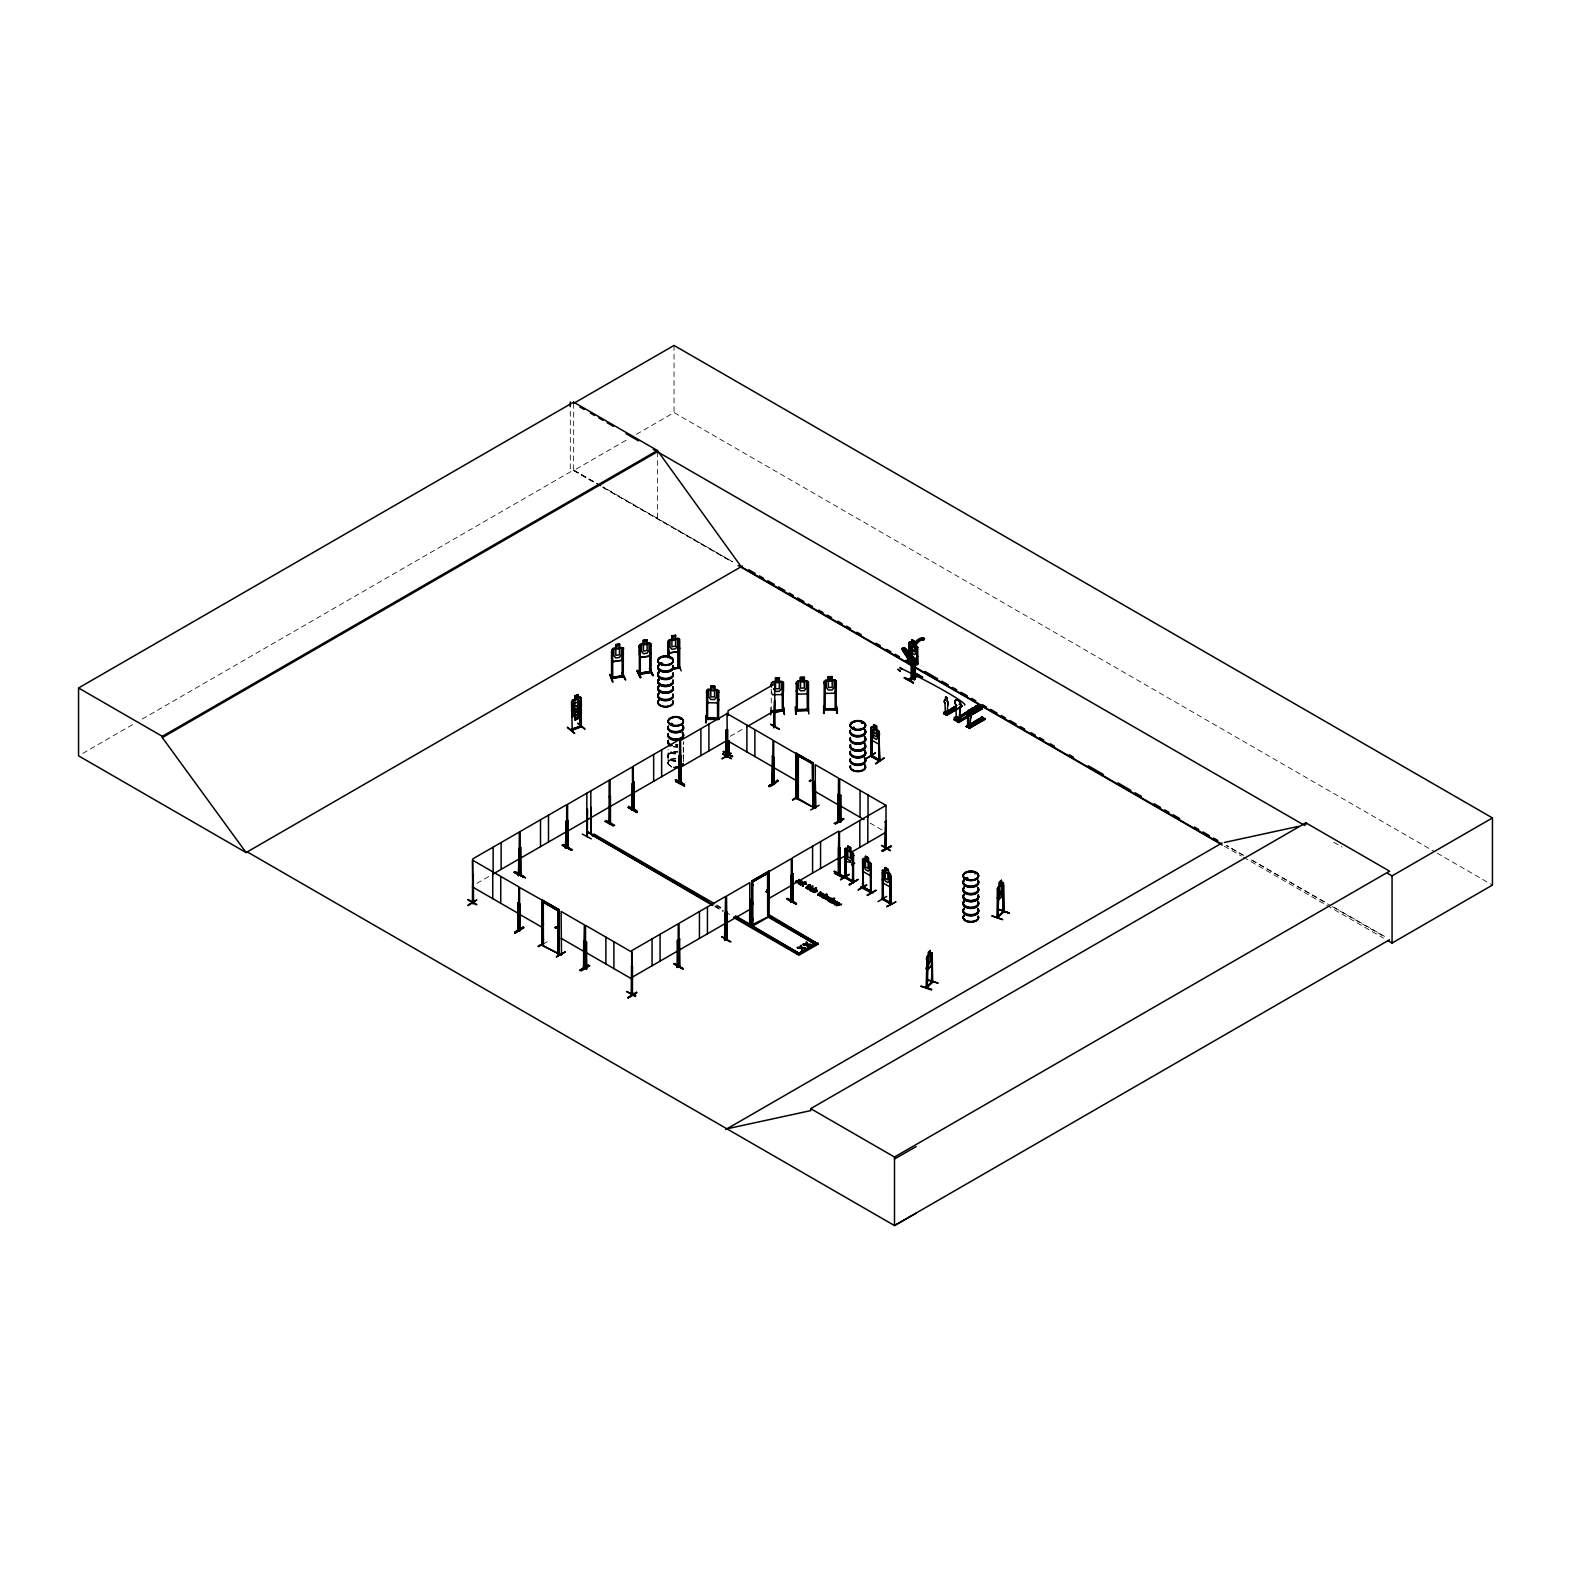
<?xml version="1.0" encoding="UTF-8"?>
<svg xmlns="http://www.w3.org/2000/svg" width="1571" height="1571" viewBox="0 0 1571 1571"><rect width="100%" height="100%" fill="white"/><g stroke="black" fill="none" stroke-linecap="round" stroke-linejoin="round"><path stroke-width="0.75" stroke-dasharray="5 3.75" d="M668.087 752.627L668.087 755.71L668.068 749.544M683.444 752.627L683.444 749.544L683.444 755.71M668.323 754.748L668.186 757.615M667.911 763.015L668.186 761.837M683.365 743.436L683.621 741.964M683.365 750.192L683.365 747.659M683.365 757.615L683.365 755.062A7.796 4.497 0 0 1 683.306 757.32M770.733 707.696L771.302 714.393M668.186 761.798L670.248 759.755L675.766 758.44M542.859 944.073L547.297 941.775M82.792 753.373L133.751 723.956M142.254 719.047L573.651 469.984L600.888 485.694M573.651 403.394L573.651 470.534L628.027 439.153M636.392 434.323L674.038 412.584L1435.05 851.953M730.201 736.347L745.007 727.805M476.838 883.393L489.072 876.343M677.788 746.382L673.763 746.382A7.698 4.438 0 0 0 677.769 746.382A7.698 4.438 0 0 1 673.782 746.402M677.788 746.677L673.763 746.677M600.888 486.087L570.293 468.511L570.293 409.069M603.009 487.324L732.695 561.829L602.969 486.912M1251.812 860.083L1326.219 902.834M1334.722 907.724L1385.74 937.043M1437.19 853.171L1492.45 885.082M1333.799 842.252L1342.125 847.064M1251.734 860.123L1330.205 905.426M1332.326 906.644L1385.347 937.259M573.651 470.534L594.604 482.631M602.969 487.462L731.752 561.809M1224.32 846.2L1241.306 855.999M1243.447 857.236L1383.56 938.142M870.039 823.027L882.156 830.018M716.553 904.876L722.896 908.529M716.553 905.721L722.896 909.373M714.864 905.858L723.308 910.728M725.429 911.946L731.772 915.598M714.864 906.683L723.308 911.573M668.186 764.292L671.858 767.041A7.659 4.418 0 0 1 668.362 762.014A7.659 4.418 0 0 1 675.766 758.734M771.341 691.535L772.579 694.716M668.048 756.77L668.323 757.929M667.911 763.074L668.186 764.252M771.243 689.257L771.263 709.032M683.464 742.121A7.698 4.438 0 0 1 683.208 743.279A7.698 4.438 0 0 0 683.464 742.081L683.444 748.307M683.444 756.967L683.464 762.897M674.038 345.443L674.038 412.584M675.766 752.509A7.698 4.438 0 0 0 668.068 756.967L668.107 763.172M657.424 451.761L657.424 518.901M683.208 755.808A7.698 4.438 0 0 1 683.208 758.106M675.766 761.405A7.698 4.438 0 0 1 668.068 756.967M675.766 761.032A7.796 4.497 0 0 1 668.028 755.946A7.796 4.497 0 0 1 677.788 752.175M683.306 755.356A7.796 4.497 0 0 1 683.306 757.693M683.208 754.571A7.698 4.438 0 0 1 683.208 756.869M675.766 760.168A7.698 4.438 0 0 1 668.146 755.14A7.698 4.438 0 0 1 677.769 751.429M675.766 760.659A7.796 4.497 0 0 1 668.028 755.553A7.796 4.497 0 0 1 677.788 751.802M675.766 753.982A7.698 4.438 0 0 1 668.343 750.702M675.766 745.106A7.698 4.438 0 0 1 677.769 745.263M683.208 748.405A7.698 4.438 0 0 1 683.208 750.702M683.306 747.953A7.796 4.497 0 0 1 683.306 750.29M675.766 753.628A7.796 4.497 0 0 1 668.225 750.29M675.766 744.615A7.796 4.497 0 0 1 677.788 744.772M683.306 747.58A7.796 4.497 0 0 1 683.306 749.897M675.766 753.236A7.796 4.497 0 0 1 668.225 749.897M675.766 744.242A7.796 4.497 0 0 1 677.788 744.379M675.766 752.745A7.678 4.438 0 0 1 669.128 750.526M683.189 747.168A7.678 4.438 0 0 1 683.189 749.446M1243.309 855.193L1226.303 845.434L1243.25 855.233M675.766 746.048A7.678 4.438 0 0 0 677.749 745.911A7.639 4.418 0 0 1 675.766 746.029M668.362 761.582A7.659 4.418 0 0 0 671.936 766.569A7.639 4.418 0 0 1 668.382 761.601A7.659 4.418 0 0 1 675.766 758.302A7.639 4.418 0 0 0 668.382 761.601M673.782 747.01A7.678 4.438 0 0 0 677.749 747.01A7.639 4.418 0 0 1 673.782 746.991"/><path stroke-width="1.5" d="M909.275 658.917L908.607 659.82L909.079 658.701L915.598 662.883M916.03 647.782L914.734 647.37A9.838 5.636 -65.5 0 1 923.139 639.908L924.514 638.553L922.589 637.885A11.488 6.598 -65.5 0 0 913.419 645.229L911.494 646.172L911.298 651.454L912.339 651.926L916.03 647.782L914.97 647.311M912.339 651.926L912.555 646.643L914.459 645.701A11.488 6.598 -65.5 0 1 923.63 638.356L924.514 638.553M914.224 662.982C919.919 659.859 918.289 671.17 908.588 659.683M917.13 664.553L911.023 653.025C907.724 654.282 917.189 664.729 917.503 664.238M917.405 664.199L908.843 659.27M705.968 715.61L706.243 722.817L706.597 715.139M705.575 722.739L706.479 715.61M707.677 692.3L706.538 692.516L707.677 692.3L707.539 719.066M707.873 702.767L706.616 699.37L707.873 702.767L717.358 702.846L718.752 699.586L717.358 702.846M706.754 690.651L707.912 689.355L706.616 690.592L706.675 719.459C707.362 714.452 734.992 721.541 706.675 718.438M714.707 686.252L710.661 686.174L710.661 689.492L707.893 689.433L718.752 690.788L718.575 719.597L718.615 718.595M717.319 689.59L714.707 689.551L714.707 686.174M717.515 692.458L718.634 692.477L717.515 692.458L717.554 719.282M718.752 690.788L717.26 689.708M947.234 713.352L947.745 704.868A2.749 1.591 59.5 0 0 947.352 701.118L947.234 701.196A2.749 1.591 59.5 0 1 947.627 704.947L947.745 704.868M959.331 719.813L959.94 707.205A4.104 2.396 59.5 0 0 960.136 702.355A4.104 2.396 59.5 0 0 955.973 699.998A4.104 2.396 59.5 0 0 955.796 704.849L956.366 718.399L957.996 717.436M969.994 726.489L970.407 718.104A2.749 1.591 59.5 0 0 969.994 714.334L970.093 711.545M970.112 714.275A2.749 1.591 59.5 0 1 970.525 718.026L970.112 726.43L967.736 725.331L969.012 725.252M812.737 806.983L797.42 799.05L797.42 755.18L812.187 763.702L812.953 808.456L813.346 763.035L796.281 753.196L795.908 798.618L798.323 798.559L810.675 805.786M1003.79 911.789L997.644 917.798L997.84 890.246L997.585 917.857L999.392 885.632M1003.889 911.749L1003.476 882.784M945.663 712.252L944.78 711.663L944.78 713.627C947.843 713.489 941.873 710.092 948.275 714.02L948.059 712.723L946.469 713.646L946.92 715.335M945.683 714.137C944.74 710.72 945.408 712.409 946.272 711.938M957.171 717.063L957.034 720.736L956.444 717.378M955.973 704.751L955.796 704.849A4.104 2.396 59.5 0 1 955.973 699.998A4.104 2.396 59.5 0 1 959.94 702.453A4.104 2.396 59.5 0 1 959.94 707.205L959.528 719.695C953.302 716.062 959.312 718.654 956.739 717.378M968.031 710.819L969.876 711.29M968.286 710.269L968.031 713.234A2.749 1.591 59.5 0 0 967.638 716.533C967.265 732.93 969.228 721.835 967.972 725.743M968.168 713.155A2.749 1.591 59.5 0 0 967.756 716.455L968.6 727.196M572.374 730.22L572.119 729.042M580.347 726.018L580.465 725.998M591.305 838.875L582.35 834.103M613.633 826.13L604.639 821.24M730.967 941.795L722.051 936.905M1003.358 891.601L1002.848 895.549L998.056 900.301L997.428 897.61L997.938 900.262M803.017 885.867L803.409 883.766L806.276 883.746L803.409 884.336L803.017 886.417M931.78 989.219L920.999 986.156M931.466 990.064L920.959 986.274M514.974 933.095L523.477 926.949L514.797 932.015L515.013 933.213L523.909 927.695M565.207 952.026L556.566 956.641M992.008 915.991L1002.71 919.604L992.047 915.893M954.147 708.796L955.266 708.148L954.402 708.816M968.718 712.272L971.055 711.408L970.093 713.057M802.251 885.985C804.588 882.274 798.677 884.885 800.739 885.101M543.232 905.014L543.33 906.663L543.409 904.975M543.409 923.355L543.173 923.296M543.37 924.259L543.37 922.943M543.173 940.911L543.429 939.281L543.409 940.322M660.409 663.041L661.273 663.453M660.704 663.669L660.959 662.687M661.175 663.983L662.628 663.492L661.175 662.648M670.68 658.151L670.012 658.544M672.113 724.035C667.754 723.878 675.55 723.288 671.386 724.624M671.701 724.113L671.328 723.249M680.204 719.086L680.479 719.066M680.557 718.733L680.871 719.184M753.098 885.494L753.137 884.61M752.882 903.973L753.098 902.559L753.157 904.248M752.902 920.527L753.157 918.917L753.137 919.938M797.322 776.29L797.381 777.979L797.381 776.329M852.974 727.785L854.565 728.335L853.151 727.452M854.624 728.473L853.976 727.255M861.811 722.837L862.872 722.758L862.047 723.367M862.616 722.896L863.048 723.131M966.028 878.484L967.068 879.132M967.5 878.15L967.579 878.268M967.579 878.484L965.91 877.993L966.754 878.621M974.884 873.771L975.984 873.397M915.363 662.55L914.401 679.811L914.322 662.118M467.706 899.731L476.445 904.759M468.06 899.496L476.799 904.543M514.954 872.435L523.85 877.384M514.836 872.573C547.415 888.636 492.292 861.458 524.282 877.187M524.262 876.638L515.445 871.709M628.439 807.415C634.979 806.453 644.797 818.805 628.636 806.316M636.942 812.128L628.282 807.514M637.355 811.814L628.537 806.866M675.412 781.396L684.661 786.128L675.766 781.121M635.823 995.759L626.593 991.576M635.371 996.564L626.633 991.478M723.269 751.802L732.538 756.535L723.308 751.704M682.776 969.13L673.763 963.769L683.13 968.914M683.149 968.482L674.371 963.475M795.947 903.875C769.122 888.224 814.622 913.183 787.385 899.181M787.523 898.514L796.281 903.58M843.548 877.777L834.358 873.103L843.607 877.894M904.248 677.926L913.458 682.698L904.287 677.847M912.967 682.953L904.68 677.553L913.458 682.698M956.975 717.927L955.698 717.044M567.465 727.628L574.731 733.48L567.484 727.157M917.7 656.187L916.718 659.054L909.923 655.264M879.426 741.119L878.405 743.986L871.689 740.098L870.845 736.288M852.444 865.385C847.928 862.852 864.011 864.403 845.728 861.497L844.943 857.648L845.728 861.497M870.059 875.44L871.021 872.808M871.12 872.749L870.138 875.597L863.402 871.709L862.616 867.86M890.855 884.139L889.873 886.987L890.953 884.218L889.854 873.653L882.274 870.452L883.275 869.745M926.242 959.056L926.929 957.171L926.242 987.923L932.212 982.444M611.787 658.642L612.985 661.744L622.175 660.311L623.471 647.88L619.602 647.389M647.232 639.809L643.285 640.34L643.462 643.815L641.498 645.21L641.498 651.376L643.462 653.713L647.115 653.163L649.059 650.217L649.059 644.051L647.115 643.246L647.193 639.731L643.285 640.34L643.325 643.717L639.377 645.426L639.377 654.282L640.634 657.464L649.805 656.05L651.14 652.554M679.575 648.077L678.26 651.651L669.05 652.986L678.142 651.474L679.615 648.155M1002.867 911.16L1003.849 910.748L997.212 917.719L997.31 888.754L1003.417 882.902M997.349 888.833L998.076 886.947M767.335 891.248L765.882 891.817L767.905 891.543M766.432 891.248L767.08 891.817M766.785 891.817L766.727 890.796M766.982 889.481L767.119 892.485M913.694 646.879A9.838 5.636 -65.5 0 1 922.079 639.417L923.473 638.062M623.078 675.51L611.551 677.612M615.695 647.998L611.787 649.785L611.846 678.633C612.611 678.377 626.77 674.587 622.411 676.964M622.155 649.844L623.353 649.923L622.155 649.844L622.155 676.964L622.037 675.746M650.846 672.192L639.201 674.057L640.516 673.134M640.281 673.213L650.846 671.21L651.101 672.486L651.121 643.599L647.232 643.108M678.535 667.341L679.457 666.85M678.377 641.4L679.438 641.243L678.26 641.164L678.358 667.97M772.579 694.716L782.083 694.559L783.458 691.161L783.458 682.285L779.275 681.343L779.412 677.926L775.367 678.024L775.505 681.5L773.482 682.658M808.456 690.612L807.062 693.93L797.557 694.087L796.32 690.906M834.869 693.047L836.341 689.905M836.341 689.826L834.967 693.223L825.462 693.38L824.343 681.303L828.388 680.106L828.27 676.767L828.27 680.066M945.408 712.566L944.976 703.317A2.749 1.591 59.5 0 1 945.389 700.018L945.526 697.112L946.861 697.465M908.529 679.752L917.327 674.293L908.117 679.615M840.505 879.858L849.302 874.399L840.583 879.446M858.198 890.07L866.878 885.042M886.653 896.432L878.012 901.617M468.099 905.603L476.759 899.987L468.099 905.053M640.634 677.572L637.512 670.208L640.713 677.081M589.832 965.733L581.25 970.367M835.32 824.068L843.98 819.002M928.225 955.855L927.322 987.452L926.203 986.883L927.283 986.667M472.282 903.168L473.264 903.718L473.244 874.576L473.558 901.715L472.419 902.323M518.587 929.443L520.001 929.895M585.806 968.305L586.71 968.875L585.433 968.482M586.395 968.345L585.806 967.324M726.45 756.535L726.745 729.769M727.137 756.829L726.234 757.32L727.726 756.77L727.609 729.906L726.529 729.631L727.609 729.906M585.571 968.62L585.512 925.358L632.033 952.222L632.131 995.445L631.149 993.913L632.269 993.147M726.529 713.313L773.05 740.157L772.52 782.653M871.944 729.651L870.845 729.376L871.944 729.651L872.042 756.554L870.746 756.22L871.336 755.082M839.582 821.849L840.878 822.104L840.76 795.221L839.66 794.946L840.76 795.221M885.298 847.181L885.867 847.064M812.384 891.582C814.446 892.191 819.139 889.618 815.604 889.932C816.488 894.704 809.32 890.993 816.095 891.562M795.751 707.029L796.281 714.137M824.186 713.43L823.656 705.948M752.234 926.321L768.906 916.698M853.249 881.567L844.786 876.598L845.767 877.148M845.257 876.422L845.984 877.875M862.459 887.811L863.539 858.355L871.12 863.991L871.198 892.819C841.781 877.521 884.493 897.728 870.334 891.444M863.363 888.283L862.872 860.81L863.441 887.36M883.491 898.592L882.529 898.023M883.491 899.574L882.627 872.2L883.098 899.692M890.109 902.814C896.904 904.975 870.236 892.583 890.855 903.188M910.159 659.388L908.195 661.744L906.742 660.763L908.686 658.642L910.139 659.604L909.53 656.58M926.203 987.864L932.153 981.796M926.792 987.943L926.851 960.45L926.615 988.061L932.683 981.875L932.212 954.932L931.603 982.405L932.055 952.929L926.851 957.21L930.071 950.475L931.014 960.215L928.166 965.772L927.185 964.142M472.38 901.95L473.519 901.695M519.078 874.006L518.253 875.42M565.619 847.103L566.444 846.671M632.445 809.517L634.173 808.967L633.761 781.906L633.466 809.399M680.263 782.437L681.087 782.005M728.532 753.059L728.964 752.391M728.139 752.823L729.278 753.589L729.18 740.864M774.994 726.175L774.032 727.707L774.601 700.175L773.737 727.55L774.915 727.196L774.032 726.745M775.014 727.196L774.601 683.856L728.08 710.701L728.08 715.591M632.445 993.441C633.918 991.497 629.618 993.716 632.269 992.165M677.867 966.793L677.926 939.949L677.356 967.481L678.319 966.911L677.042 967.304L678.004 966.754M679.634 965.792L679.045 965.576M724.722 940.145L725.586 896.452L679.065 923.316L679.202 966.46M792.962 900.792L791.804 900.026L792.786 899.496M791.823 901.047L793.002 900.694L791.961 900.91M839.071 874.32L839.601 874.419M839.071 875.302L840.033 874.733L839.15 875.243M884.925 847.79L885.278 849.067L885.691 821.181L886.28 848.713L884.807 847.928L885.749 847.064M884.925 848.772L885.749 848.026M998.312 917.268L997.173 916.679L998.272 916.482M1003.771 911.867L1003.417 884.807L1002.789 912.28L1002.671 882.352M795.358 882.077L801.779 881.095A2.69 1.551 0 0 1 802.604 881.626C794.906 886.299 799.443 878.778 802.172 882.215M574.907 696.032L578.01 694.539L579.62 704.652L577.971 707.991L577.971 714.137L574.907 715.394L574.907 709.228L573.258 707.284L573.258 701.118L574.907 699.331L571.51 701.825L572.237 730.358M571.608 701.805L572.61 700.293M609.096 823.42L609.136 780.316M609.646 823.145L610.019 796.477M631.974 810.224L632.406 783.202L632.327 810.027M749.347 925.967L750.172 925.024M768.082 872.082L791.332 858.65L791.273 902.284L791.352 901.243M976.691 720.991L976.514 722.012M556.507 928.068C557.823 924.475 554.249 930.248 555.407 927.145M556.213 927.617L555.545 927.44M810.361 780.885L810.675 779.825L810.675 780.924M809.202 780.944L810.204 781.533M957.485 717.142L953.911 719.773M911.966 678.083L911.867 660.468L911.769 678.083M911.16 677.729L911.16 660.939M660.684 663.119L660.645 663.806M852.641 727.805L853.78 727.294M862.97 722.837L862.558 723.406M611.551 678.593L611.571 651.474L612.651 651.317L612.67 678.495L612.651 677.199M611.826 678.593L623.471 676.748M639.201 673.075L650.06 671.74M650.963 671.544L650.041 671.701M650.963 672.525L639.338 674.371L639.24 673.37M679.418 667.145L678.142 667.066M673.606 668.991L679.575 668.068L679.615 639.279L675.707 638.71M771.106 711.231L783.438 710.917M782.181 684.092L783.32 684.308L782.181 684.092L782.338 711.27C785.637 707.166 776.015 715.571 771.361 711.192M796.104 710.603L808.299 710.288M797.322 709.523L808.162 709.248M807.337 709.621L807.298 710.229M836.145 709.562L823.99 708.914L836.184 708.6M835.104 709.581L835.144 708.914M904.562 649.55C901.185 643.089 911.573 654.439 911.573 656.678L911.141 657.66L908.431 656.148L904.523 649.314M905.367 654.596C912.515 662.903 898.121 647.095 903.266 648.607L909.354 660.213M905.465 654.636L902.068 648.509L909.295 652.024L909.295 642.421L909.04 652.063M914.401 661.018L907.547 657.287L914.322 661.116L911.023 653.025M914.047 659.447L909.275 651.985M903.266 648.607L902.206 648.47L908.607 659.82M902.481 648.155L909.825 659.663M819.983 896.216C822.399 892.74 821.299 896.393 824.854 895.038M836.597 905.799C839.032 902.343 837.932 905.996 841.467 904.621M821.005 895.352L822.851 893.31L818.864 894.115L822.851 893.879L821.005 895.902M837.638 904.935L839.464 902.913L835.497 903.718L839.464 903.482L837.638 905.505M611.924 649.805L613.083 648.509M639.417 645.504L640.634 644.051L649.766 642.716M667.773 657.699L667.852 641.027L671.799 639.318L671.76 635.941L675.667 635.332L671.799 636.019L671.917 639.397L669.973 640.811L669.973 646.977L671.917 649.314L675.569 648.764L677.533 645.818L677.533 639.633L675.569 638.847L675.667 635.332M667.97 649.844L669.187 652.927L667.852 649.883L669.128 639.731L678.22 638.317M908.686 658.642L906.742 660.763M910.061 659.408L908.195 661.744M571.019 730.476L581.29 726.529L581.29 697.661L578.089 697.917M591.207 834.319L590.853 807.199L591.207 834.201M610.471 823.184L609.469 823.715L610.471 823.184L610.412 796.261L609.136 796.634L610.412 796.261M726.921 912.162L726.843 939.458L727.216 912.339M791.352 902.225L792.687 873.672L793.002 900.811M930.189 950.514L928.108 952.517M927.086 980.049L938.142 983.132L927.086 979.479M926.91 986.549L932.585 981.914M542.074 944.073L542.466 943.248M561.495 954.834L561.102 911.435L584.353 924.848L583.587 968.031M772.559 755.867L772.245 782.927L772.559 755.867L773.855 784.302M815.702 808.122L815.251 781.023L815.388 807.847M837.775 821.338L838.109 794.219L838.109 821.476M706.42 719.125L718.733 719.302L706.577 719.4M1001.257 896.982L1001.316 880.271L999.274 882.293L999.352 898.867M999.686 882.549L1000.904 881.351L999.686 883.648M999.352 886.751L1001.257 884.866M999.352 892.917L1001.257 891.032M998.665 909.472L1009.073 913.32M821.79 894.174C811.893 898.573 825.305 887.87 818.864 894.665M817.764 894.92L820.337 891.857M838.423 903.777C828.526 908.175 841.938 897.473 835.497 904.268M834.378 904.523L836.95 901.459M804.411 680.675L804.391 677.278L800.366 677.396L800.366 680.773L796.32 681.971L796.379 710.917L808.437 710.524L808.437 681.657L804.273 680.695L804.273 677.396L800.366 677.474L800.503 680.871L798.48 682.03L798.48 688.196L800.503 690.788L804.273 690.69L806.296 688L806.296 681.834L804.273 680.773M818.864 894.115L820.926 892.21M835.497 903.718L837.559 901.813M472.832 901.086L472.95 901.086M519.824 873.535C522.279 872.651 518.941 875.891 521.003 873.515M519.235 874.32L519.235 875.302M520.865 874.34L520.61 847.24L520.531 874.045M566.601 847.947L565.481 848.203L566.346 820.828L565.481 848.104L566.444 847.633M566.758 847.888L566.66 804.686L520.138 831.55L520.315 874.733M634.154 808.201L632.976 808.221L634.154 807.906M679.909 782.554L678.986 783.065L679.791 739.372L633.29 766.216L633.29 809.399M681.264 782.299L680.498 783.733L681.402 783.144M681.009 756.181L681.303 783.32L681.009 756.181L680.125 783.536L681.087 782.986M725.998 757.006L725.959 730.24L725.861 757.143L726.882 756.299M724.486 939.87L725.291 912.594M837.696 873.535L838.816 873.28L837.854 873.829M837.696 874.517L839.189 874.183M839.641 875.42L839.464 832.257L885.985 805.393L886.083 848.576M772.323 711.467L772.48 711.192M783.458 710.19L774.876 710.426M797.322 709.856L796.124 709.581L796.281 710.858M797.322 710.504L797.341 683.699L796.222 683.738L797.341 683.699M808.28 709.581L796.144 709.896M808.28 710.563L808.299 683.424L807.18 683.464L807.337 710.603M836.165 708.874L824.264 709.189M836.322 708.6L836.086 709.915L836.341 680.95L834.908 679.831L836.204 681.087M965.733 878.13L967.795 878.13M911.966 643.167L911.946 639.652L914.833 641.263L916.148 652.79L914.715 654.616L912.005 653.124L910.552 649.667L910.532 643.482L911.966 642.951L909.982 641.852L908.981 642.578L910.08 642.873L910.12 652.338M997.664 917.13L1003.319 911.396M870.923 727.53L871.885 726.862L870.845 727.432L870.845 756.338L879.446 761.13L878.503 730.574M852.503 851.973L853.426 882.549L844.766 877.62L845.846 848.144L853.524 853.74L853.524 882.607M844.943 848.792L845.885 848.261M811.52 889.049C813.444 886.28 804.882 890.521 807.239 886.751M827.446 898.259L826.523 897.002L823.341 898.16L826.798 895.607L828.997 897.139L825.482 899.398L828.153 897.061L826.523 897.002M571.117 729.415L571.962 730.063M956.012 706.714L943.523 713.45L945.565 711.31M959.154 704.279L962.512 706.145L946.861 715.316L943.975 713.686M944.092 713.745L956.248 707.107M946.095 714.746L956.641 708.835L953.695 707.186L952.124 708.344M960.686 706.695L961.943 705.811M959.744 716.317L977.496 705.34L982.287 708.757L957.996 722.071M960.941 720.559L960.588 718.615L958.231 721.423L954.5 719.302L956.523 716.317L954.166 717.711L955.325 720.559L976.769 707.912M959.645 716.239L977.496 705.693L978.654 706.773M979.165 709.051L957.367 721.678L958.605 722.169M981.914 707.834L957.957 722.032L960.941 718.811M981.973 708.384L977.496 705.693M982.68 717.574L966.302 726.607L982.68 717.574L967.245 727.137M969.503 728.237L985.292 719.282L982.111 717.004L982.877 717.967M966.283 726.588L982.111 717.24L985.253 719.302M567.975 820.396L567.917 847.712L568.29 820.573M587.24 809.281L587.299 836.558M572.04 849.616L563.321 844.53M586.71 831.491L595.664 836.479L586.886 831.412M605.994 820.376L614.713 825.344M587.24 836.538L587.554 809.458M632.779 810.243L632.406 766.884L567.602 804.313L567.543 847.515M595.645 836.42L586.67 831.609M636.982 812.639L628.263 807.514M726.921 939.419L726.529 896.079L749.779 882.647L749.701 926.222L749.779 898.965L749.72 926.262L754.571 928.186M790.94 875.204L791.215 902.265M772.323 918.014L769.044 915.324M909.904 641.911L916.679 645.701M914.754 644.621L917.759 647.35L917.7 664.081L908.804 659.015M916.679 663.767L917.032 646.84L917.601 664.022M945.271 700.097L945.389 700.018A2.749 1.591 59.5 0 0 944.858 703.376L944.976 703.317M956.7 705.418L955.109 706.577M943.523 713.43L956.7 705.654M943.916 713.666L955.659 706.793M945.899 714.766L955.855 708.874M946.469 715.08L962.277 705.752M966.695 712.056L969.071 710.308L973.47 713.155L969.071 710.308M971.173 709.071C984.173 714.785 964.889 709.778 973.549 707.677L977.967 710.524L973.549 707.677M975.139 706.734C988.12 712.449 968.836 707.441 977.496 705.34M954.461 720.087L975.905 707.441M954.677 720.205L978.36 706.184M957.367 721.678L981.6 708.403M958.212 722.169L981.934 708.168M958.801 722.503L982.248 708.776M969.66 728.492L966.538 726.43L968.345 724.467M974.904 721.501L976.475 720.323L979.42 721.992M977.889 719.498C985.744 722.935 974.511 720.127 979.46 718.575L982.405 720.225M980.52 717.947C988.375 721.384 977.162 718.575 982.111 717.004M971.055 727.157L970.819 725.861L969.248 727.726L966.754 725.39M971.055 725.998L969.248 728.237L985.056 718.89M968.679 727.903L984.487 718.575M985.037 718.674L968.934 727.923M473.558 874.752L472.773 875.204M518.646 875.636L518.98 848.183L518.41 875.715M634.056 782.083L632.976 782.378M679.143 782.967L679.497 755.514L678.613 782.888L679.202 782.024M681.303 756.358L680.223 756.633M725.959 730.24L727.039 729.946M562.202 845.218L571.471 849.95L562.693 844.943M675.353 779.903L684.603 784.616L675.825 779.628M770.929 724.29L779.236 729.003M731.359 758.616L723.072 753.884M472.518 900.831L473.637 900.851M519.294 875.322L519.294 832.041L472.773 858.885L472.419 903.305M473.166 902.697L472.38 860.044L518.901 886.888L518.155 929.698M727.412 756.299L726.607 755.69M681.303 783.32L680.518 740.491L727.039 713.627L727.412 756.986L727.314 730.083M518.705 930.071L518.391 902.598L519.51 930.582M519.196 903.05L518.096 902.756M773.344 756.319L772.245 756.024M518.45 928.461L518.587 928.461M772.304 781.985L773.443 782.24L772.461 781.965M777.684 780.296L768.946 785.834L778.057 780.964M871.218 755.082L879.74 759.873L879.544 761.189L878.955 733.637L879.839 761.012L871.336 756.063M879.74 734.089L878.66 733.814M870.903 756.299L871.159 729.199M875.833 763.84L884.08 758.086M875.479 763.624L884.021 758.008M585.826 941.5L586.572 968.738M840.465 795.397L840.544 821.338M840.544 821.613L840.033 820.651M632.485 966.518L631.405 966.793L632.485 966.518L632.426 995.268L631.247 994.954L631.542 967.913M679.85 939.163L678.77 939.458M793.002 873.849L791.902 874.124M838.364 874.124L838.737 831.138L792.216 857.982L792.353 901.126M840.249 848.104L839.15 848.399M885.337 848.988L885.671 821.535M886.496 821.633L884.885 821.986M721.619 936.709L729.985 941.854M834.397 871.532L843.548 876.382L834.28 871.669M677.926 965.812L677.042 967.304M725.291 938.476L724.722 939.163M724.506 939.91L725.684 939.635M636.608 992.263L627.948 997.899L636.667 992.342M628.027 997.84L636.726 992.833L628.007 997.408M886.496 847.515L885.317 848.261L885.691 821.181M882.097 850.598L891.248 846.357L882.156 850.677M882.097 851.168L890.816 845.984M891.228 846.317L882.588 851.423M519.549 903.757L519.608 931.034L519.962 903.993M774.11 757.261L773.718 784.322L773.698 740.707L796.968 754.139L796.693 797.066M777.861 780.866C759.893 790.017 774.169 787.051 777.625 780.218M768.906 786.325L777.625 781.219M796.556 770.222L796.713 797.518M538.382 946.194L543.586 943.091M538.362 946.685L543.645 943.621L538.362 946.115M797.734 796.36L792.511 799.953L797.95 796.968M797.754 796.792L792.53 799.835M556.33 956.994L565.03 951.947M583.666 941.127L583.626 968.07M810.675 809.929L819.178 805.216M579.935 970.171L588.614 965.065L579.915 970.112M579.974 970.642L588.673 965.596M834.083 823.44L842.979 818.943M742.376 566.031L246.097 852.562L78.55 755.828L78.55 687.98L573.651 402.137L657.424 450.504L741.198 566.719L1220.883 843.647M78.55 687.98L162.324 736.347L657.424 450.504M916.129 1213.205L894.488 1225.557L247.256 851.894L246.097 852.562L162.324 737.604L657.424 451.761M747.109 726.588L774.601 710.72M493.137 873.987L519.294 858.885M520.138 858.414L566.66 831.55M567.602 831.157L632.406 793.748M633.29 793.08L679.791 766.216M680.518 767.335L727.039 740.491M712.763 905.465L592.365 835.124L594.054 834.142L714.452 903.659M917.837 647.291L916.737 647.016M592.365 835.968L594.054 834.986L708.109 900.831M917.601 661.627L909.943 657.935L917.012 661.646M917.916 663.806L909.118 659.231M913.929 672.349L922.668 677.376L913.458 672.054M918.328 674.862L909.629 679.929M910.061 680.714L918.78 675.628M542.132 899.928L541.759 945.349L558.569 953.715L543.409 945.722L543.271 901.911L558.039 910.434L558.019 954.52L559.197 954.972L559.197 909.766L542.132 899.928L541.759 945.349M873.692 724.604L872.357 734.521L873.79 737.977L876.461 739.529L877.894 737.702L876.657 726.195L873.692 724.604L873.79 727.844M871.846 726.725L878.464 730.652M876.657 726.195L873.79 724.761M519.648 931.053L519.549 887.438L559.197 909.766M795.908 753.412L813.346 763.035M795.908 798.618L796.281 753.196M751.665 926.203L751.665 881.017L768.73 871.159L768.494 916.482M769.103 871.375L751.9 881.135L751.9 926.085M845.984 851.05L844.884 850.755L845.984 851.05L846.062 877.953M631.699 977.515L678.22 950.651M679.065 950.16L725.586 923.316M792.216 884.846L838.737 857.982M850.657 850.913L851.894 859.121L850.461 860.928L847.79 859.396L846.376 855.92L847.79 845.964L850.657 847.613L850.559 850.971L850.657 847.613L847.79 846.18M726.529 922.923L749.779 909.491M768.082 898.946L791.332 885.514M839.464 859.101L845.571 855.586M851.678 852.051L885.985 832.257M802.899 882.018L798.637 883L800.464 883.413M798.952 879.446C794.946 890.678 808.692 878.052 805.55 883.334L806.276 883.746M800.15 884.768L805.55 881.763M852.641 855.233L853.721 855.527L852.641 855.233L852.641 882.195L852.935 855.076M807.906 885.239L810.44 886.712L808.397 884.964M808.397 885.533L806.06 888.224L812.796 885.946M808.79 885.2L809.772 884.63L810.44 886.142M810.361 884.964L805.903 887.536L807.985 888.734L812.07 887.635L809.536 889.618L810.125 890.521L813.051 888.499L811.068 887.517M808.888 886.378L807.533 887.831M807.415 888.95L812.796 886.515M862.518 859.062L862.931 887.654M809.536 890.188L812.993 888.126L811.068 886.947M810.95 890.443L816.213 888.126L814.996 889.343C813.523 892.053 809.733 889.971 811.539 891.326M810.95 890.993L816.213 888.675M816.213 888.126L814.956 888.086M733.873 917.66L798.932 955.227L818.275 944.053L770.065 915.382L768.356 916.364L814.878 944.053L768.356 917.209L768.494 871.552M768.356 917.209L770.065 915.382M868.252 861.183L868.351 857.825L865.484 856.175L864.05 866.132L865.484 869.607L868.154 871.139L869.588 869.332L868.351 857.825L865.484 856.391L865.582 859.632M813.228 891.091C814.819 893.074 816.292 886.24 817.215 891.543M870.098 862.243L871.198 863.932L871.08 892.819M870.334 865.444L871.414 865.739L870.334 865.444L870.805 892.132M863.402 871.709L862.715 867.899M821.908 896.766L827.171 894.449L825.953 895.666C824.48 898.396 820.69 896.295 822.497 897.669M821.908 897.336L827.171 894.449M823.341 898.16L827.387 895.941M853.073 880.978L853.819 882.431L845.178 877.443L845.041 848.89M853.426 881.567L846.062 877.246M849.302 884.473L858.08 879.485L849.361 884.552M849.42 885.042L858.021 879.446M825.482 899.398L828.938 897.885L827.014 896.727M829.547 901.734L829.311 900.635L829.547 901.734C842.017 895.391 826.699 899.908 834.358 898.946M832.277 899.476A2.219 1.276 0 0 0 831.334 898.71L827.426 900.478L829.311 901.185L834.358 898.396M832.277 898.926A2.219 1.276 0 0 0 831.334 898.141C825.344 896.57 828.349 904.287 831.805 899.201M885.141 870.923L885.239 867.565L883.805 877.541L885.239 880.997L887.91 882.549L889.323 880.722L889.323 874.556L888.086 869.215L885.141 867.624L887.91 869.332M889.854 873.653L890.953 875.342L890.953 904.209L882.234 899.181L883.491 898.494M882.274 879.308L883.157 883.118L889.971 886.928M890.364 876.677L889.952 903.698L890.364 876.677L891.248 904.032L882.627 899.064L882.627 872.2M891.169 877.129L890.07 876.854M867.074 895.195L875.793 890.168M867.467 895.47L876.186 890.423M797.4 947.313L801.073 947.313L797.4 947.863L801.19 947.824L802.015 950.534L801.19 947.824M801.033 945.781L801.995 948.452L805.589 948.452L801.878 947.941L801.033 945.212M803.056 944.034L806.728 944.053L806.846 945.114L803.056 944.603L806.846 944.564L807.671 947.254L806.689 942.502M803.056 944.603L806.728 944.603L806.041 942.325M802.015 949.964L801.995 947.902L804.902 948.295M808.338 946.311L807.651 944.623L811.264 944.623L807.533 944.682L806.689 941.952M804.98 949.787L797.243 954.245L816.586 943.091M808.849 947.549L814.642 944.191M733.873 916.836L798.932 954.383L818.275 943.228M886.731 906.644L895.941 901.833L886.81 906.604M725.782 1129.51L1222.042 842.979M810.715 1108.655L1305.815 822.811L1389.589 871.178L894.488 1157.022L810.715 1108.655L810.715 1110.618L726.941 1128.822M1387.9 873.496L1392.063 875.891L1492.45 817.941L1492.45 885.082L1392.063 943.052L1387.821 940.597M1389.589 939.713L894.488 1225.557L894.488 1157.022M828.388 680.164L826.366 681.323L826.366 687.489L828.388 690.081L832.178 689.983L834.181 687.293L834.181 681.127L832.178 680.086L832.159 676.689L828.388 676.865M894.488 1158.986L916.129 1146.614M797.557 755.415L812.737 763.408L797.557 755.415L797.518 799.109M557.803 910.571L543.409 902.147L557.803 910.571L557.803 954.147M558 928.657L558.392 926.635M754.276 923.689L767.689 917.052L767.571 873.142L752.804 881.665L752.862 925.614M571.137 729.356L580.17 726.293L572.119 729.317M609.843 674.509L613.102 681.912M612.454 681.951L609.901 674.47M640.084 677.69L636.942 670.778L640.732 677.651M907.842 657.68L909.472 660.173M797.754 880.82L795.731 881.154M566.169 847.692L566.346 820.828M797.381 758.93L797.518 759.775M797.322 758.832L797.557 758.891M797.322 793.198L797.557 793.591M578.167 718.674C569.92 721.344 581.623 719.479 577.971 715.237L579.62 713.45L579.62 707.284L577.971 705.32L577.971 699.174L574.907 700.45L574.907 706.616L573.258 709.915L573.258 716.081L574.907 716.513L574.986 719.871L574.907 716.513M574.907 699.331L574.711 695.914L578.089 694.618M578.128 723.308L584.765 728.767M728.453 754.06L728.394 741.316M838.011 874.772L838.423 873.142M839.876 874.792L839.935 847.928M725.154 938.496L724.938 940.067M677.494 967.441L677.14 940.401M770.713 714.864L770.949 710.033M795.712 714.236L795.201 707.107M823.597 713.529L823.734 705.89M817.116 891.287L815.349 890.58L816.036 891.857M819.983 895.647L824.854 894.468M836.597 905.249L841.467 904.071M610.078 821.947L609.057 822.497L610.157 821.928M590.814 834.476L590.853 790.881M561.181 954.068L561.554 954.854M911.926 660.389L911.867 678.161L911.867 661.391M908.863 659.368L908.961 656.698M580.877 726.371L581.034 725.35M817.764 894.37L821.79 893.624M834.378 903.973L838.423 903.227M640.281 647.036L639.201 647.213L640.281 647.036L640.3 674.234L640.399 672.899M679.34 668.146L679.34 641.007M571.51 730.633L581.191 726.588L580.936 699.527L580.17 727M609.489 823.675L609.843 796.576M852.994 728.335L854.388 728.591M815.31 808.28L815.251 764.704L838.521 778.116L838.246 821.044M584.019 968.227L583.96 940.95M1224.437 842.468L1298.648 826.326M878.857 760.443L878.955 743.417M917.032 663.355L917.032 646.84M862.931 886.672L871.512 891.66L863.755 887.458M870.53 892.073L870.629 865.268M890.423 902.559L890.836 904.228M615.695 644.699L619.563 644.012L619.465 647.527L621.429 648.312L621.429 654.479L619.465 657.424L615.832 657.994L613.868 655.657L613.868 649.491L615.832 648.077L615.655 644.621L619.602 644.09M623.471 647.88L613.004 648.332M649.805 645.563L650.983 645.642L649.805 645.563L649.942 672.722L649.903 645.799M668.735 642.637C667.066 641.695 670.326 654.066 668.853 657.522M613.043 661.548L622.037 660.154M621.979 673.095L625.67 679.968L622.489 673.095M650.119 668.814L653.3 675.687L649.53 668.775M678.574 664.415L681.166 670.837M622.037 676.021L611.846 677.651M673.507 668.068L678.24 667.577L673.606 668.303M673.507 668.755L679.457 667.832M836.086 709.915L824.048 710.171L824.225 681.343M795.751 881.626L798.952 879.996M770.536 724.427L779.295 729.396M722.66 754.021L731.438 758.616M675.432 779.766L684.21 784.773M562.281 845.1L570.98 850.225M890.384 850.795L881.527 845.375L890.305 850.363M913.537 672.486L922.295 677.513M555.113 927.302L556.507 927.263M954.127 707.971L955.168 708.207M967.068 900.262L966.342 899.908M845.61 878.071L845.669 851.227M883.039 898.71L882.372 898.337M639.358 674.312L639.377 645.426M828.251 676.689L832.296 676.59L832.296 679.968M775.505 678.201L779.275 678.103M775.367 681.402L771.341 682.678L771.459 687.116M832.159 680.007L834.928 679.909L825.502 680.066M772.677 681.578L781.985 681.343M797.675 680.95L806.964 680.714M825.227 683.012L824.127 683.032L825.246 683.248L825.128 710.19L825.109 708.816M835.085 682.757L836.204 682.973L835.085 682.757L835.222 709.896M783.831 707.402L784.4 714.569L783.242 706.93M836.734 706.125L836.715 713.175M774.896 710.681L782.063 709.974M808.221 706.302L808.81 713.882M836.047 705.595L837.284 713.254L836.165 706.047M802.722 883.943L806.276 884.316M577.716 723.406L584.824 729.16M783.163 710.838L783.32 682.325M771.263 710.485L771.381 711.545L771.381 710.524M829.311 900.635C826.287 900.478 831.098 897.65 831.805 899.771M852.935 749.603L853.78 749.642M958.84 722.562L954.166 719.459M797.4 947.863L801.19 948.393M717.535 719.577L717.378 718.575M807.533 944.132L811.264 944.623M801.878 947.392L805.589 947.902M807.651 945.192L810.557 945.035M610.039 823.381L610.117 779.766M932.172 952.969L931.564 965.733L926.91 970.525L926.242 967.932M932.172 961.825L931.407 965.635L926.851 970.328L926.301 967.854M1009.014 912.908L998.37 909.275L1008.975 912.908M473.146 903.718L473.067 900.458M945.997 696.994L947.097 698.133M922.845 639.593L923.905 640.065M911.494 646.172L913.851 647.016M779.275 681.421L781.298 682.462L781.298 688.628L779.275 691.319L775.505 691.417L773.482 688.825M911.966 644.287L914.675 645.779M912.005 650.473L914.695 651.965L914.675 647.841M966.695 711.722L971.114 714.196M952.124 708.109L955.07 710.013M974.904 721.266L977.83 722.915M948.059 712.723L946.469 713.646M968.6 725.233L967.559 724.82L967.559 726.784M943.759 712.115L943.994 713.175M957.25 720.618L955.698 719.989L955.895 716.926M908.784 658.838L910.139 659.604L910.139 656.914L909.943 659.643M843.568 818.864L835.399 823.636M772.245 782.888L772.736 781.73M678.711 755.965L679.006 783.006M834.28 871.1L843.548 876.382M634.056 808.947L633.761 781.906M787.15 898.808L796.124 904.189L787.189 899.26M520.61 847.24L519.824 847.692M679.948 965.969L679.556 938.987M589.42 965.596L581.25 970.937M754.591 928.245L745.616 922.805L749.662 925.555M563.105 845.159L572.08 850.107M1492.45 817.941L674.038 345.443L573.651 403.394L573.651 402.137M579.935 407.026L584.137 409.442M590.421 413.075L594.604 415.49M598.787 417.906L602.969 420.321M607.172 422.736L613.456 426.369M626.024 433.635L638.572 440.882M653.241 449.345L1304.657 825.443M914.499 662.118L915.186 679.418M914.322 662.923L913.615 679.418M748.739 569.723L755.101 573.395M759.343 575.85L763.585 578.285M767.826 580.74L774.208 584.412M778.45 586.867L784.813 590.539M789.054 592.994L793.296 595.448M797.557 597.903L803.92 601.575M808.162 604.03L812.403 606.485M818.766 610.157L823.027 612.611M827.269 615.066L831.511 617.501M837.873 621.193L842.115 623.628M846.376 626.083L850.618 628.537M856.981 632.21L861.222 634.664M876.088 643.246L880.329 645.701M886.692 649.373L890.934 651.828M895.175 654.263L899.437 656.717M905.799 660.389L910.041 662.844M924.907 671.426L937.632 678.77M941.873 681.225L948.256 684.897M952.497 687.352L956.739 689.806M960.981 692.261L967.343 695.933M971.585 698.388L975.846 700.843M982.209 704.515L986.451 706.97M990.692 709.405L997.055 713.097M1001.316 715.532L1005.558 717.986M1009.8 720.441L1016.162 724.113M1020.404 726.568L1024.665 729.023M1031.028 732.695L1035.269 735.149M1039.511 737.604L1043.753 740.039M1050.135 743.731L1054.377 746.166M1069.223 754.748L1073.464 757.202M1088.33 765.784L1103.195 774.366M1118.041 782.927L1130.786 790.292M1135.028 792.746L1141.39 796.418M1154.135 803.763L1160.498 807.435M1164.739 809.89L1168.981 812.344M1173.223 814.799L1179.605 818.471M1194.451 827.053L1198.693 829.508M1202.934 831.943L1209.317 835.635M1213.558 838.07L1217.8 840.524M738.115 565.481L1222.199 844.982M870.805 730.574L879.426 735.503M886.181 805.491L839.66 778.627L839.66 821.908L839.974 794.769M726.529 740.157L773.05 767.021M839.66 805.491L864.03 819.551M773.698 767.571L796.968 781.003M815.251 791.548L838.521 804.98M866.505 884.905L858.277 889.657M827.171 895.018L825.914 894.41M751.665 881.017L752.941 881.743L767.551 873.437L752.175 881.292L752.057 926.438M772.166 917.444L818.275 944.053M735.562 915.854L798.932 953.263L735.562 916.679M592.365 835.124L712.763 904.641M472.38 886.888L518.901 913.753M519.549 914.302L542.82 927.734M561.102 938.28L584.353 951.712M585.512 952.222L632.033 979.086M542.132 945.133L542.348 900.32M580.092 697.092L581.27 697.819M900.988 669.167C904.228 670.66 898.651 665.377 900.144 668.362M678.142 638.356L679.477 639.338M518.096 929.718L518.391 902.598M581.447 712.822L580.406 714.432L571.589 716.926M580.131 696.974L572.472 700.136M581.368 706.597L580.249 710.347L572.433 713.47L571.51 710.681M932.114 953.067L930.13 953.99L930.012 950.651M882.372 899.319L882.372 870.393M523.595 927.499L514.915 932.565M831.079 902.029C839.562 905.033 832.139 895.745 831.275 902.814C838.168 905.583 834.496 896.746 830.961 902.343M971.408 712.056L968.718 711.997M998.331 893.919L999.352 895.549L1002.278 890.03L1001.434 880.31M878.366 730.711L879.328 732.361M910.237 652.574L917.228 664.592M905.819 648.823L904.091 647.861M652.731 675.648L649.451 668.362M649.805 656.05L640.634 657.464L639.515 654.243M612.651 651.317L611.571 651.474M621.9 672.663L625.101 679.556M800.366 945.605L801.073 947.882M796.458 690.808L797.675 694.048M581.349 704.024L580.367 701.019L572.649 704.22L571.707 716.828M947.215 698.074L947.234 701.196M913.949 659.368L914.204 660.998M808.299 683.424L807.18 683.464M912.044 639.809L912.064 643.128M909.766 643.05L909.825 652.495M909.256 656.521L909.373 658.976M1392.063 875.891L1392.063 943.052M1305.815 822.811L1305.815 824.755M999.47 882.372L999.47 885.691M967.697 724.742L967.697 726.686M960.588 718.615L960.588 720.009M956.641 708.835L953.695 707.186M917.268 674.312L908.607 679.34M914.224 662.059L914.224 679.772M871.65 729.828L871.728 756.731M868.036 795.005L868.036 816.979M867.82 815.879L867.82 842.724M860.044 790.39L860.044 817.254M859.828 820.494L859.828 847.338M838.423 847.28L838.678 874.379M826.523 894.076L826.562 895.352M820.573 841.604L820.573 868.468M815.545 887.733L815.604 889.029M813.11 763.172L812.953 808.456M812.58 846.219L812.58 873.083M798.323 754.964L798.323 798.559M792.687 873.672L792.687 900.536M768.73 871.159L768.73 916.364M754.885 729.69L754.885 756.535M746.893 725.075L746.893 751.92M728.865 740.687L728.001 753.943L728.08 741.139M708.894 724.113L708.894 750.977M707.441 906.938L707.441 933.783M700.882 728.728L700.882 755.592M699.429 911.553L699.429 938.398M678.26 641.164L678.24 668.284M678.22 967.088L678.22 923.807L631.699 950.651L631.699 967.736M661.646 749.858L661.646 776.702M660.075 934.274L660.075 961.138M653.654 754.473L653.654 781.317M652.063 938.889L652.063 965.753M631.699 978.733L631.856 995.405M623.353 647.939L623.255 676.865M619.445 644.149L619.445 647.448M613.888 941.736L613.888 968.6M605.876 937.121L605.876 963.985M586.847 793.198L586.808 836.4M586.611 941.952L586.395 969.052L586.317 942.129M580.033 714.55L579.935 726.804M570.293 401.94L570.293 406.693M558.805 910.002L558.805 955.188M548.495 815.172L548.495 842.036M540.503 819.787L540.503 846.651M501.129 842.527L501.129 869.372M500.737 876.422L500.737 903.266M493.137 847.142L493.137 871.552M492.744 871.807L492.744 898.651M162.324 736.347L162.324 737.604M901.891 668.834A52.668 3.928 27 0 1 964.712 705.104M668.362 740.471A7.659 4.418 0 0 0 671.936 745.44A7.639 4.418 0 0 1 668.382 740.471A7.718 4.458 0 0 0 671.917 745.636M682.423 726.214A7.678 4.438 0 0 1 676.767 732.813A7.678 4.438 0 0 1 668.343 727.275M682.423 724.958A7.698 4.438 0 0 1 676.767 731.595A7.698 4.438 0 0 1 668.343 726.038M682.423 733.618A7.678 4.438 0 0 1 676.767 740.236A7.678 4.438 0 0 1 668.343 734.698M682.521 733.146A7.796 4.497 0 0 1 676.787 739.862A7.796 4.497 0 0 1 668.225 734.246M682.521 732.773A7.796 4.497 0 0 1 676.787 739.489A7.796 4.497 0 0 1 668.225 733.853M682.423 732.381A7.698 4.438 0 0 1 676.767 738.998A7.698 4.438 0 0 1 668.343 733.441M682.521 725.743A7.796 4.497 0 0 1 676.787 732.459A7.796 4.497 0 0 1 668.225 726.823M682.521 725.37A7.796 4.497 0 0 1 676.787 732.086A7.796 4.497 0 0 1 668.225 726.45M670.326 745.498A7.718 4.458 0 0 1 668.323 741.198M683.208 764.292A7.698 4.438 0 0 1 681.205 766.295M679.615 766.982A7.698 4.438 0 0 1 673.782 767.434M683.208 764.056A7.718 4.458 0 0 1 682.442 765.136M679.615 766.766A7.718 4.458 0 0 1 675.766 767.355M683.149 763.879A7.639 4.418 0 0 1 682.383 764.959M679.595 766.569A7.639 4.418 0 0 1 675.766 767.159M673.095 673.606A7.796 4.497 0 0 1 664.533 679.241A7.796 4.497 0 0 1 658.799 672.525M672.997 674.057A7.698 4.438 0 0 1 664.553 679.615A7.698 4.438 0 0 1 658.897 672.977M672.997 680.007A7.718 4.458 0 0 1 664.553 685.584A7.718 4.458 0 0 1 658.877 678.947M672.997 680.263A7.698 4.438 0 0 1 664.553 685.82A7.698 4.438 0 0 1 658.897 679.183M673.095 666.202A7.796 4.497 0 0 1 664.533 671.819A7.796 4.497 0 0 1 658.799 665.102M672.977 672.82A7.678 4.438 0 0 1 664.553 678.358A7.678 4.438 0 0 1 658.917 671.74M672.977 666.634A7.678 4.438 0 0 1 664.553 672.192A7.678 4.438 0 0 1 658.917 665.574M673.095 673.232A7.796 4.497 0 0 1 664.533 678.849A7.796 4.497 0 0 1 658.799 672.133M673.095 665.809A7.796 4.497 0 0 1 664.533 671.445A7.796 4.497 0 0 1 658.799 664.729M672.977 665.397A7.678 4.438 0 0 1 664.553 670.935A7.678 4.438 0 0 1 658.917 664.337M673.213 680.989A7.639 4.418 0 0 1 663.59 685.251A7.639 4.418 0 0 1 658.936 678.79M673.095 694.735A7.796 4.497 0 0 1 664.533 700.352A7.796 4.497 0 0 1 658.799 693.636M672.997 695.168A7.698 4.438 0 0 1 664.553 700.725A7.698 4.438 0 0 1 658.897 694.107M672.997 701.118A7.718 4.458 0 0 1 664.553 706.675A7.718 4.458 0 0 1 658.877 700.038M672.957 680.93A7.659 4.418 0 0 1 664.553 686.468A7.659 4.418 0 0 1 658.917 679.87A7.639 4.418 0 0 0 663.59 686.35A7.639 4.418 0 0 0 673.213 682.089M672.997 701.393A7.698 4.438 0 0 1 664.553 706.95A7.698 4.438 0 0 1 658.897 700.332M672.997 680.577A7.718 4.458 0 0 1 664.553 686.134A7.718 4.458 0 0 1 658.877 679.497M673.095 687.312A7.796 4.497 0 0 1 664.533 692.948A7.796 4.497 0 0 1 658.799 686.232M672.977 693.93A7.678 4.438 0 0 1 664.553 699.468A7.678 4.438 0 0 1 658.917 692.87M672.977 687.764A7.678 4.438 0 0 1 664.553 693.302A7.678 4.438 0 0 1 658.917 686.704M673.095 694.343A7.796 4.497 0 0 1 664.533 699.979A7.796 4.497 0 0 1 658.799 693.263M673.095 686.939A7.796 4.497 0 0 1 664.533 692.575A7.796 4.497 0 0 1 658.799 685.84M672.977 686.527A7.678 4.438 0 0 1 664.553 692.065A7.678 4.438 0 0 1 658.917 685.447M672.938 700.961A7.639 4.418 0 0 1 664.553 706.479A7.639 4.418 0 0 1 658.936 699.9M850.422 744.674A7.718 4.458 0 0 0 858.866 750.231A7.718 4.458 0 0 0 864.541 743.594A7.639 4.418 0 0 1 858.866 750.035A7.639 4.418 0 0 1 850.48 744.517M864.521 730.24A7.678 4.438 0 0 1 858.866 736.858A7.678 4.438 0 0 1 850.441 731.32M864.521 729.003A7.678 4.438 0 0 1 858.866 735.621A7.678 4.438 0 0 1 850.441 730.063M864.521 737.643A7.698 4.438 0 0 1 858.866 744.281A7.698 4.438 0 0 1 850.441 738.723M864.619 737.192A7.796 4.497 0 0 1 858.885 743.908A7.796 4.497 0 0 1 850.323 738.272M864.619 736.819A7.796 4.497 0 0 1 858.885 743.535A7.796 4.497 0 0 1 850.323 737.899M864.521 736.406A7.678 4.438 0 0 1 858.866 743.024A7.678 4.438 0 0 1 850.441 737.486M864.619 729.788A7.796 4.497 0 0 1 858.885 736.504A7.796 4.497 0 0 1 850.323 730.868M864.619 729.396A7.796 4.497 0 0 1 858.885 736.112A7.796 4.497 0 0 1 850.323 730.476M864.521 743.908A7.678 4.438 0 0 1 858.866 750.506A7.678 4.438 0 0 1 850.441 744.968M864.521 751.37A7.678 4.438 0 0 1 858.866 757.988A7.678 4.438 0 0 1 850.441 752.43M864.521 750.133A7.678 4.438 0 0 1 858.866 756.731A7.678 4.438 0 0 1 850.441 751.193M864.521 758.773A7.698 4.438 0 0 1 858.866 765.391A7.698 4.438 0 0 1 850.441 759.853M864.619 758.322A7.796 4.497 0 0 1 858.885 765.038A7.796 4.497 0 0 1 850.323 759.402M864.619 757.929A7.796 4.497 0 0 1 858.885 764.645A7.796 4.497 0 0 1 850.323 759.009M864.521 757.536A7.678 4.438 0 0 1 858.866 764.154A7.678 4.438 0 0 1 850.441 758.597M864.619 750.899A7.796 4.497 0 0 1 858.885 757.615A7.796 4.497 0 0 1 850.323 751.979M864.619 750.526A7.796 4.497 0 0 1 858.885 757.242A7.796 4.497 0 0 1 850.323 751.606M864.521 764.998A7.678 4.438 0 0 1 858.866 771.616A7.678 4.438 0 0 1 850.441 766.079M977.594 887.674A7.796 4.497 0 0 1 970.839 894.429A7.796 4.497 0 0 1 964.083 887.674M978.262 889.206A7.678 4.438 0 0 1 969.837 894.743A7.678 4.438 0 0 1 964.182 888.145M978.281 895.156A7.718 4.458 0 0 1 969.837 900.733A7.718 4.458 0 0 1 964.162 894.095M978.281 895.431A7.698 4.438 0 0 1 969.837 900.988A7.698 4.438 0 0 1 964.182 894.351M977.594 880.251A7.796 4.497 0 0 1 970.839 887.006A7.796 4.497 0 0 1 964.083 880.251M978.281 887.968A7.698 4.438 0 0 1 969.837 893.506A7.698 4.438 0 0 1 964.182 886.888M978.281 881.802A7.698 4.438 0 0 1 969.837 887.34A7.698 4.438 0 0 1 964.182 880.722M977.594 887.281A7.796 4.497 0 0 1 970.839 894.036A7.796 4.497 0 0 1 964.083 887.281M977.594 879.878A7.796 4.497 0 0 1 970.839 886.633A7.796 4.497 0 0 1 964.083 879.878M978.281 880.545A7.698 4.438 0 0 1 969.837 886.103A7.698 4.438 0 0 1 964.182 879.485M978.222 894.999A7.639 4.418 0 0 1 970.839 900.556A7.639 4.418 0 0 1 963.455 894.999M977.594 908.784A7.796 4.497 0 0 1 970.839 915.54A7.796 4.497 0 0 1 964.083 908.784M978.262 910.336A7.678 4.438 0 0 1 969.837 915.873A7.678 4.438 0 0 1 964.182 909.256M964.201 915.029A7.659 4.418 0 0 0 969.837 921.627A7.659 4.418 0 0 0 978.242 916.109A7.639 4.418 0 0 1 970.839 921.666A7.639 4.418 0 0 1 963.455 916.109M964.182 895.018A7.678 4.438 0 0 0 969.837 901.636A7.678 4.438 0 0 0 978.262 896.098A7.639 4.418 0 0 1 970.839 901.656A7.639 4.418 0 0 1 963.455 896.098M964.182 915.441A7.698 4.438 0 0 0 969.837 922.059A7.698 4.438 0 0 0 978.281 916.541A7.698 4.438 0 0 1 969.837 922.059A7.698 4.438 0 0 1 964.182 915.481M978.281 895.686A7.718 4.458 0 0 1 969.837 901.263A7.718 4.458 0 0 1 964.162 894.626M977.594 901.381A7.796 4.497 0 0 1 970.839 908.136A7.796 4.497 0 0 1 964.083 901.381M978.281 909.079A7.698 4.438 0 0 1 969.837 914.636A7.698 4.438 0 0 1 964.182 908.018M978.262 902.913A7.678 4.438 0 0 1 969.837 908.45A7.678 4.438 0 0 1 964.182 901.852M977.594 908.411A7.796 4.497 0 0 1 970.839 915.166A7.796 4.497 0 0 1 964.083 908.411M977.594 901.008A7.796 4.497 0 0 1 970.839 907.763A7.796 4.497 0 0 1 964.083 901.008M978.281 901.675A7.698 4.438 0 0 1 969.837 907.233A7.698 4.438 0 0 1 964.182 900.595M908.804 652.534L908.352 653.968L911.769 657.699L908.038 654.125L906.762 654.891L907.135 653.3L903.894 649.785L907.429 653.104L908.804 652.534M907.665 658.053L908.843 658.19L907.685 658.19M835.124 901.636L831.727 902.304L835.124 901.636M835.124 901.086L831.727 901.734L835.124 901.086M898.003 669.383L900.32 671.386L898.003 669.383M573.71 708.325L575.889 711.349L573.788 716.003L576.596 711.82L579.287 713.725L577.244 710.799L579.385 705.968L576.537 710.367L573.71 708.325M723.701 751.429L732.459 756.476L723.701 751.429M722.189 758.695L730.908 753.255L722.189 758.695M866.505 758.44L875.243 753L866.505 758.44M716.592 696.955L714.569 699.566L710.799 699.507L708.776 696.837L708.776 690.671L710.799 689.59L710.799 686.213L714.569 686.35L714.569 689.649L716.592 690.788L716.592 696.955M929.679 951.535L928.5 953.872L929.679 951.535M930.012 955.05L928.166 956.955L928.166 963.121L930.012 961.216L930.012 955.05M472.675 876.186L472.675 876.186M577.971 705.32L574.907 706.597L577.971 705.34M577.971 707.971L574.907 709.228L577.971 707.991M577.421 717.103L575.457 719.027L577.421 717.103M577.421 695.541L575.457 697.465L577.421 695.541M618.817 644.876L616.48 646.329L618.817 644.876M646.447 640.595L644.11 642.048L646.447 640.595M674.921 636.196L672.565 637.649L674.921 636.196M619.465 648.627L615.832 649.176L615.832 655.362L619.465 654.793L619.465 648.627M647.115 644.346L643.462 644.915L643.462 651.081L647.115 650.512L647.115 644.346M675.569 639.947L671.917 640.516L671.917 646.683L675.569 646.113L675.569 639.947M778.607 678.672L776.192 678.731L776.192 679.831L778.607 679.772L778.607 678.672M803.606 678.044L801.171 678.103L801.171 679.202L803.606 679.143L803.606 678.044M831.491 677.337L829.076 677.396L829.076 678.495L831.491 678.436L831.491 677.337M779.275 682.521L775.505 682.6L775.505 688.785L779.275 688.687L779.275 682.521M804.273 681.893L800.503 681.971L800.503 688.137L804.273 688.059L804.273 681.893M832.178 681.186L828.388 681.284L828.388 687.45L832.178 687.352L832.178 681.186M772.343 684.328L771.263 684.603L772.343 684.328M713.902 686.9L711.467 686.861L711.467 687.961L713.902 688L713.902 686.9M714.569 690.749L710.799 690.69L710.799 696.856L714.569 696.935L714.569 690.749M907.783 651.71L905.073 650.198L907.429 654.361L910.139 655.873L907.783 651.71M914.165 641.655L912.437 640.693L914.165 642.755L914.165 641.655M875.99 726.588L874.262 725.586L875.99 727.687L875.99 726.588M876.461 730.711L873.79 729.18L873.79 735.346L876.461 736.878L876.461 730.711M849.99 847.987L848.281 847.005L849.99 849.086L849.99 847.987M867.683 858.198L865.955 857.216L867.683 859.298L867.683 858.198M887.419 869.607L885.71 868.606L887.419 870.707L887.419 869.607M850.461 852.13L847.79 850.579L847.79 856.745L850.461 858.296L850.461 852.13M868.154 862.342L865.484 860.79L865.484 866.956L868.154 868.508L868.154 862.342M887.91 873.731L885.239 872.2L885.239 878.366L887.91 879.897L887.91 873.731M671.936 724.8A7.659 4.418 0 0 0 683.424 720.971A7.659 4.418 0 0 0 671.936 717.142A7.659 4.418 0 0 0 671.936 724.8M671.936 725.449A7.659 4.418 0 0 0 683.424 721.619A7.659 4.418 0 0 0 671.936 717.79A7.659 4.418 0 0 0 671.936 725.449M670.365 724.722A7.639 4.418 0 0 0 683.149 722.739A7.639 4.418 0 0 0 673.782 717.338A7.639 4.418 0 0 0 670.365 724.722M668.362 741.571A7.659 4.418 0 0 0 670.346 745.832A7.639 4.418 0 0 1 668.382 741.591M660.115 663.492A7.718 4.458 0 0 0 672.997 661.509A7.718 4.458 0 0 0 663.571 656.05A7.718 4.458 0 0 0 660.115 663.492M661.725 664.808A7.659 4.418 0 0 0 673.213 660.979A7.659 4.418 0 0 0 661.725 657.149A7.659 4.418 0 0 0 661.725 664.808M660.115 663.728A7.718 4.458 0 0 0 672.997 661.744A7.718 4.458 0 0 0 663.571 656.285A7.718 4.458 0 0 0 660.115 663.728M660.154 664.081A7.639 4.418 0 0 0 672.938 662.118A7.639 4.418 0 0 0 663.59 656.698A7.639 4.418 0 0 0 660.154 664.081M854.015 728.846A7.678 4.438 0 0 0 865.542 724.997A7.678 4.438 0 0 0 854.015 721.168A7.678 4.438 0 0 0 854.015 728.846M854.035 729.455A7.659 4.418 0 0 0 865.523 725.625A7.659 4.418 0 0 0 854.035 721.796A7.659 4.418 0 0 0 854.035 729.455A7.639 4.418 0 0 0 865.503 725.645A7.639 4.418 0 0 0 854.035 721.816A7.639 4.418 0 0 0 854.035 729.455M854.015 729.121A7.718 4.458 0 0 0 865.582 725.252A7.718 4.458 0 0 0 854.015 721.403A7.718 4.458 0 0 0 854.015 729.121M858.866 751.154A7.678 4.438 0 0 0 864.521 744.536A7.639 4.418 0 0 1 858.866 751.134A7.678 4.438 0 0 1 850.441 745.616A7.639 4.418 0 0 0 858.866 751.134M858.866 771.145A7.659 4.418 0 0 0 864.502 764.566A7.639 4.418 0 0 1 858.866 771.165A7.639 4.418 0 0 1 850.48 765.646A7.659 4.418 0 0 0 858.866 771.145M966.99 879.367A7.698 4.438 0 0 0 978.537 875.518A7.698 4.438 0 0 0 966.99 871.669A7.698 4.438 0 0 0 966.99 879.367M967.009 879.956A7.678 4.438 0 0 0 978.517 876.127A7.678 4.438 0 0 0 967.009 872.278A7.678 4.438 0 0 0 967.009 879.956M965.399 878.896A7.718 4.458 0 0 0 978.281 876.893A7.718 4.458 0 0 0 968.836 871.453A7.718 4.458 0 0 0 965.399 878.896M965.438 879.23A7.639 4.418 0 0 0 978.222 877.266A7.639 4.418 0 0 0 968.855 871.846A7.639 4.418 0 0 0 965.438 879.23"/></g></svg>
